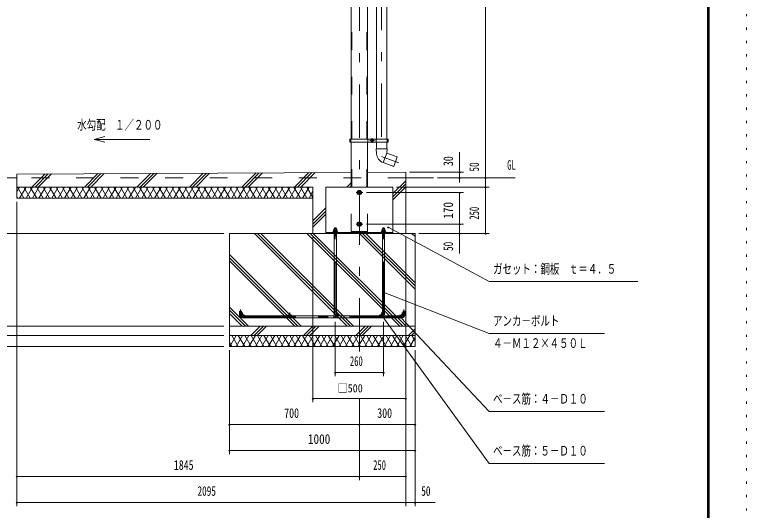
# Model space of a CAD drawing. Units: millimetres, scale not verified, with parts at other scales. Extents: x -25342 to 25343, y -10500 to 10500.
# Drawn here: x 15489 to 25343, y -3387 to 3293 of the extents above; entities that cross this region are included whole.
import ezdxf
from ezdxf.enums import TextEntityAlignment as Align

# ---------------------------------------------------------------- set-up
doc = ezdxf.new("R2010")
doc.units = ezdxf.units.MM
doc.header["$LTSCALE"] = 60
for name, pattern in [('USER2', [10, 4, -6]), ('USER3', [24, 12, -5, 2, -5]), ('USER4', [3, 0.5, -2.5])]:
    doc.linetypes.add(name, pattern=pattern)
for name, color, linetype, lineweight in [('0-6_2-02BOLD', 7, 'Continuous', 18), ('0-7_2-12HIDDEN', 3, 'USER2', 18), ('0-8_2-22CENTER', 3, 'USER3', 18), ('0-9_2-42THIN', 4, 'Continuous', 18), ('0-A_2-52DIM', 3, 'Continuous', 18), ('0-B_2-62HATCH', 2, 'Continuous', 18), ('0-C_F-F1PAPER', 5, 'Continuous', 18), ('0-D_F-E_J_ADD', 5, 'USER4', 18)]:
    doc.layers.add(name, color=color, linetype=linetype, lineweight=lineweight)
doc.styles.add('ＭＳ ゴシック', font='')
doc.styles.get('ＭＳ ゴシック').set_extended_font_data('MS Gothic')

msp = doc.modelspace()

# ---------------------------------------------------------------- linework, layer by layer
at = {"layer": '0-6_2-02BOLD'}
for p, q in [((20019.81, 1614.93), (20019.81, 6069.93)), ((20242.56, 6069.93), (20242.56, 1614.93)), ((20361.95, 6069.93), (20361.95, 1614.93)), ((20499.45, 1614.93), (20499.45, 6069.93)), ((20000.57, 1614.93), (20136.86, 1614.93)), ((20015.82, 1594.93), (20000.57, 1594.93)), ((20015.82, 1574.93), (20015.82, 1614.93)), ((20246.56, 1614.93), (20246.56, 1574.93)), ((20357.95, 1614.93), (20357.95, 1574.93)), ((20503.45, 1574.93), (20503.45, 1614.93)), ((20503.45, 1594.93), (20518.7, 1594.93)), ((20019.82, 1094.93), (20019.82, 1574.93)), ((20242.56, 1574.93), (20242.56, 969.93)), ((20358.2, 1482.66), (20503.21, 1482.66)), ((20358.2, 1482.66), (20362.6, 1418.17)), ((20361.95, 1574.93), (20361.95, 1482.66)), ((20499.45, 1482.66), (20499.45, 1574.93)), ((20452.43, 1298.45), (20499.45, 1427.66)), ((15518.69, 1094.93), (15143.69, 1094.93)), ((20019.81, 1166.42), (15518.69, 1144.93)), ((20019.81, 969.93), (20019.81, 1094.93)), ((20756.19, 1094.93), (21131.19, 1094.93)), ((19785.57, 394.43), (19826.81, 394.43)), ((19791.19, 394.43), (19791.19, 412.67)), ((20471.19, 412.67), (20441.19, 412.67)), ((20581.19, 356.18), (19681.19, 356.18)), ((19771.19, 361.93), (19771.19, 356.18)), ((19791.19, 344.93), (19791.19, -752.57)), ((19791.19, 311.18), (19821.19, 311.18)), ((19793.92, 369.43), (19793.92, 392.17)), ((19806.19, 369.43), (19798.69, 361.93)), ((19806.19, 361.93), (19813.69, 369.43)), ((19818.46, 369.43), (19818.46, 392.17)), ((19821.19, -752.57), (19821.19, 344.93)), ((19833.06, 369.43), (19833.06, 361.93)), ((20421.19, 356.18), (20421.19, 361.93)), ((20441.19, 344.93), (20441.19, -752.57)), ((20471.19, 311.18), (20441.19, 311.18)), ((20443.92, 392.17), (20443.92, 369.43)), ((20448.69, 369.43), (20456.19, 361.93)), ((20463.69, 361.93), (20456.19, 369.43)), ((20468.46, 369.43), (20468.46, 392.17)), ((20471.19, -752.57), (20471.19, 344.93)), ((20483.06, 361.93), (20483.06, 369.43)), ((18543.69, -705.07), (18543.69, -755.07)), ((18556.19, -767.57), (19706.19, -767.57)), ((20443.92, -767.57), (19818.46, -767.57)), ((20556.19, -767.57), (20706.19, -767.57)), ((19706.19, -792.57), (18556.19, -792.57)), ((19793.05, -792.57), (20469.33, -792.57)), ((20706.19, -792.57), (20556.19, -792.57)), ((20881.19, -905.07), (18381.19, -905.07)), ((18381.19, -1030.07), (20881.19, -1030.07))]:
    msp.add_line(p, q, dxfattribs=at)
for points in [[(20000.57, 1614.93), (20000.57, 1574.93), (20094.01, 1574.93)], [(20094.01, 1574.93), (20518.7, 1574.93), (20518.7, 1614.93), (20136.86, 1614.93)], [(20503.2, 1482.66), (20499.45, 1427.66), (20640.41, 1376.36), (20593.38, 1247.15), (20453.13, 1298.2)], [(15518.69, 1144.93), (15518.69, 819.93), (19506.19, 819.93)], [(20242.56, 1167.48), (20756.19, 1169.93), (20756.19, 344.93)], [(19506.19, 344.93), (19506.19, 969.93), (15518.69, 969.93)], [(19681.19, 344.93), (19681.19, 969.93), (20581.19, 969.93), (20581.19, 344.93)], [(19785.57, 394.43), (19781.65, 392.17), (19781.65, 369.43)], [(19821.19, 394.43), (19821.19, 412.67), (19791.19, 412.67), (19796.19, 417.67), (19816.19, 417.67), (19821.19, 412.67)], [(19826.81, 394.43), (19830.72, 392.17), (19830.72, 369.43)], [(20431.65, 369.43), (20431.65, 392.17), (20435.57, 394.43), (20476.81, 394.43), (20480.72, 392.17), (20480.72, 369.43)], [(20471.19, 394.43), (20471.19, 412.67), (20466.19, 417.67), (20446.19, 417.67), (20441.19, 412.67), (20441.19, 394.43)], [(19771.19, 361.93), (19841.19, 361.93), (19841.19, 356.18)], [(19833.06, 369.43), (19779.32, 369.43), (19779.32, 361.93)], [(20421.19, 361.93), (20491.19, 361.93), (20491.19, 356.18)], [(20483.06, 369.43), (20429.32, 369.43), (20429.32, 361.93)], [(18518.69, -755.07), (18518.69, -705.07), (18543.69, -705.07)], [(19778.69, -765.07), (19706.19, -765.07), (19706.19, -795.07), (19778.69, -795.07)], [(20483.69, -795.07), (20556.19, -795.07), (20556.19, -765.07), (20483.69, -765.07)], [(20718.69, -755.07), (20718.69, -705.07), (20743.69, -705.07), (20743.69, -755.07)]]:
    msp.add_lwpolyline(points, dxfattribs=at)
for points in [[(20289.76, 1602.15), (20289.76, 1587.71), (20302.26, 1580.5), (20314.76, 1587.71), (20314.76, 1602.15), (20302.26, 1609.36)], [(20143.46, 916.18), (20155.72, 894.93), (20143.46, 873.68), (20118.92, 873.68), (20106.65, 894.93), (20118.92, 916.18)], [(20143.46, 448.68), (20155.72, 469.93), (20143.46, 491.18), (20118.92, 491.18), (20106.65, 469.93), (20118.92, 448.68)], [(20881.19, -1180.07), (20881.19, 344.93), (18381.19, 344.93), (18381.19, -1180.07)]]:
    msp.add_lwpolyline(points, close=True, dxfattribs=at)
for centre, radius in [((20302.26, 1594.93), 15.62), ((20302.26, 1594.93), 12.25), ((20131.19, 894.93), 30), ((20131.19, 894.93), 20.62), ((20131.19, 469.93), 30), ((20131.19, 469.93), 20.62), ((18556.19, -755.07), 12.5), ((19194.94, -755.07), 12.5), ((19833.69, -755.07), 12.5), ((20428.69, -755.07), 12.5), ((20706.19, -755.07), 12.5)]:
    msp.add_circle(centre, radius, dxfattribs=at)
for centre, radius, start, end in [((20499.78, 1427.54), 137.5, 183.90576, 250.16731), ((19787.79, 384.97), 9.46, 49.5701, 90), ((19806.19, 359.98), 34.45, 69.13593, 110.86406), ((19824.59, 384.97), 9.46, 90, 130.42989), ((20437.78, 384.97), 9.46, 49.57011, 90), ((20456.19, 359.98), 34.45, 69.13594, 110.86407), ((20474.59, 384.97), 9.46, 90, 130.4299), ((18556.19, -755.07), 37.5, 180, 270), ((19778.69, -752.57), 42.5, 270, 0), ((19778.69, -752.57), 12.5, 270, 0), ((20483.69, -752.57), 42.5, 180, 270), ((20483.69, -752.57), 12.5, 180, 270), ((20706.19, -755.07), 37.5, 270, 0)]:
    msp.add_arc(centre, radius, start, end, dxfattribs=at)
at = {"layer": '0-7_2-12HIDDEN'}
for p, q in [((20030.31, 1614.93), (20030.31, 6069.93)), ((20232.06, 1614.93), (20232.06, 6069.93)), ((20030.32, 969.93), (20030.32, 1574.93)), ((20232.06, 969.93), (20232.06, 1574.93)), ((20756.19, 1094.93), (15518.69, 1094.93)), ((20019.81, 369.93), (20019.81, 969.93))]:
    msp.add_line(p, q, dxfattribs=at)
msp.add_lwpolyline([(20019.81, 369.93), (20242.56, 369.93), (20242.56, 969.93)], dxfattribs=at)
at = {"layer": '0-8_2-22CENTER'}
for p, q in [((20131.19, 6672.43), (20131.19, -1305.07)), ((20271.01, 1594.93), (20333.51, 1594.93)), ((20302.26, 1563.68), (20302.26, 1626.18)), ((20086.19, 894.93), (20176.19, 894.93)), ((19806.19, -752.57), (19806.19, 447.67)), ((20176.19, 469.93), (20086.19, 469.93)), ((20456.19, -752.57), (20456.19, 447.67)), ((18531.19, -755.07), (18531.19, -680.07)), ((20731.19, -755.07), (20731.19, -680.07)), ((18523.69, -755.07), (18588.69, -755.07)), ((18556.19, -722.57), (18556.19, -787.57)), ((18556.19, -780.07), (20706.19, -780.07)), ((19162.44, -755.07), (19227.44, -755.07)), ((19194.94, -722.57), (19194.94, -787.57)), ((19801.19, -755.07), (19866.19, -755.07)), ((19833.69, -787.57), (19833.69, -722.57)), ((20461.19, -755.07), (20396.19, -755.07)), ((20428.69, -787.57), (20428.69, -722.57)), ((20738.69, -755.07), (20673.69, -755.07)), ((20706.19, -787.57), (20706.19, -722.57))]:
    msp.add_line(p, q, dxfattribs=at)
msp.add_lwpolyline([(20430.7, 6684.84), (20430.7, 1379.52), (20663.88, 1294.65)], dxfattribs=at)
for centre, radius, start, end in [((18556.19, -755.07), 25, 180, 270), ((19778.69, -752.57), 27.5, 270, 0), ((20483.69, -752.57), 27.5, 180, 270), ((20706.19, -755.07), 25, 270, 0)]:
    msp.add_arc(centre, radius, start, end, dxfattribs=at)
at = {"layer": '0-9_2-42THIN'}
for p, q in [((19794.94, 394.43), (19794.94, 416.41)), ((19817.44, 416.41), (19817.44, 394.43)), ((20444.94, 416.41), (20444.94, 394.43)), ((20467.44, 394.43), (20467.44, 416.41))]:
    msp.add_line(p, q, dxfattribs=at)
for points in [[(19791.19, 304.69), (19794.94, 311.18), (19794.94, 344.93)], [(19817.44, 344.93), (19817.44, 311.18), (19821.19, 304.69)], [(20441.19, 304.69), (20444.94, 311.18), (20444.94, 344.93)], [(20467.44, 344.93), (20467.44, 311.18), (20471.19, 304.69)]]:
    msp.add_lwpolyline(points, dxfattribs=at)
at = {"layer": '0-A_2-52DIM'}
for p, q in [((21831.19, 344.93), (21831.19, 6652.53)), ((16559.46, 1611.23), (17309.46, 1611.23)), ((21481.19, 1032.16), (21481.19, 1439.93)), ((20806.19, 1169.93), (21531.19, 1169.93)), ((21181.19, 1094.93), (22231.19, 1094.93)), ((21491.19, 1169.93), (21471.19, 1169.93)), ((21491.19, 1094.93), (21471.19, 1094.93)), ((21841.19, 1094.93), (21821.19, 1094.93)), ((20226.19, 894.93), (21531.19, 894.93)), ((21881.19, 969.93), (20631.19, 969.93)), ((21491.19, 894.93), (21471.19, 894.93)), ((21481.19, 894.93), (21481.19, 74.93)), ((21841.19, 969.93), (21821.19, 969.93)), ((15518.69, 769.93), (15518.69, -3330.07)), ((21531.19, 469.93), (20226.19, 469.93)), ((20529.23, 428.62), (20509.23, 428.62)), ((21491.19, 469.93), (21471.19, 469.93)), ((14043.69, 344.93), (18306.19, 344.93)), ((21881.19, 344.93), (20931.19, 344.93)), ((21491.19, 344.93), (21471.19, 344.93)), ((21841.19, 344.93), (21821.19, 344.93)), ((19506.19, -1930.07), (19506.19, 294.93)), ((20756.19, 294.93), (20756.19, -3330.07)), ((20473.88, -451.73), (20453.88, -451.73)), ((20442.32, -761.97), (20422.32, -761.97)), ((20698.46, -786.39), (20678.46, -786.39)), ((19806.19, -1580.07), (19806.19, -845.07)), ((20456.19, -845.07), (20456.19, -1580.07)), ((18306.19, -905.07), (14393.69, -905.07)), ((14393.69, -1030.07), (18306.19, -1030.07)), ((13693.69, -1180.07), (18306.19, -1180.07)), ((18381.19, -1230.07), (18381.19, -2630.07)), ((20881.19, -3330.07), (20881.19, -1230.07)), ((19816.19, -1530.07), (19796.19, -1530.07)), ((20456.19, -1530.07), (19806.19, -1530.07)), ((20466.19, -1530.07), (20446.19, -1530.07)), ((19516.19, -1880.07), (19496.19, -1880.07)), ((20756.19, -1880.07), (19506.19, -1880.07)), ((20131.19, -1880.07), (20131.19, -2980.07)), ((20766.19, -1880.07), (20746.19, -1880.07)), ((18391.19, -2230.07), (18371.19, -2230.07)), ((20881.19, -2230.07), (18381.19, -2230.07)), ((20141.19, -2230.07), (20121.19, -2230.07)), ((20891.19, -2230.07), (20871.19, -2230.07)), ((18391.19, -2580.07), (18371.19, -2580.07)), ((18381.19, -2580.07), (20881.19, -2580.07)), ((20891.19, -2580.07), (20871.19, -2580.07)), ((15528.69, -2930.07), (15508.69, -2930.07)), ((20756.19, -2930.07), (15518.69, -2930.07)), ((20141.19, -2930.07), (20121.19, -2930.07)), ((20766.19, -2930.07), (20746.19, -2930.07)), ((15528.69, -3280.07), (15508.69, -3280.07)), ((15518.69, -3280.07), (21151.19, -3280.07)), ((20766.19, -3280.07), (20746.19, -3280.07)), ((20891.19, -3280.07), (20871.19, -3280.07))]:
    msp.add_line(p, q, dxfattribs=at)
for points in [[(16704.35, 1572.41), (16559.46, 1611.23), (16704.35, 1650.05)], [(20519.23, 428.62), (21881.19, -305.07), (23881.19, -305.07)], [(23431.19, -1005.07), (21881.19, -1005.07), (20463.88, -451.73)], [(23431.19, -2755.07), (21881.19, -2755.07), (20432.32, -761.97)], [(20688.46, -786.39), (21881.19, -2055.07), (23431.19, -2055.07)]]:
    msp.add_lwpolyline(points, dxfattribs=at)
for centre in [(21481.19, 1169.93), (21481.19, 1094.93), (21831.19, 1094.93), (21481.19, 894.93), (21831.19, 969.93), (20519.23, 428.62), (21481.19, 469.93), (21481.19, 344.93), (21831.19, 344.93), (20463.88, -451.73), (20432.32, -761.97), (20688.46, -786.39), (19806.19, -1530.07), (20456.19, -1530.07), (19506.19, -1880.07), (20756.19, -1880.07), (18381.19, -2230.07), (20131.19, -2230.07), (20881.19, -2230.07), (18381.19, -2580.07), (20881.19, -2580.07), (15518.69, -2930.07), (20131.19, -2930.07), (20756.19, -2930.07), (15518.69, -3280.07), (20756.19, -3280.07), (20881.19, -3280.07)]:
    msp.add_arc(centre, 10, 180, 0, dxfattribs=at)
at = {"layer": '0-B_2-62HATCH'}
for p, q in [((15721.12, 969.93), (15897.93, 1146.74)), ((15940.56, 1146.94), (15763.55, 969.93)), ((15805.97, 969.93), (15983.19, 1147.15)), ((16428.23, 969.93), (16608.43, 1150.13)), ((16651.06, 1150.34), (16470.65, 969.93)), ((16513.08, 969.93), (16693.69, 1150.54)), ((17135.34, 969.93), (17318.93, 1153.52)), ((17361.56, 1153.73), (17177.76, 969.93)), ((17220.19, 969.93), (17404.19, 1153.93)), ((18029.43, 1156.91), (17842.44, 969.93)), ((17884.87, 969.93), (18072.05, 1157.12)), ((17927.29, 969.93), (18114.69, 1157.32)), ((18739.93, 1160.31), (18549.55, 969.93)), ((18591.98, 969.93), (18782.55, 1160.51)), ((18634.4, 969.93), (18825.18, 1160.71)), ((19256.66, 969.93), (19450.43, 1163.7)), ((19299.08, 969.93), (19493.05, 1163.9)), ((19535.68, 1164.1), (19341.51, 969.93)), ((20242.56, 1163.88), (20246.18, 1167.5)), ((20019.81, 1025.98), (19963.76, 969.93)), ((20581.19, 880.25), (20756.19, 1055.25)), ((20756.19, 1012.82), (20581.19, 837.83)), ((15518.69, 905.85), (15555.69, 969.93)), ((15526.82, 969.93), (15613.42, 819.93)), ((15642.29, 969.93), (15555.69, 819.93)), ((15613.42, 969.93), (15700.02, 819.93)), ((15642.29, 819.93), (15728.89, 969.93)), ((15786.63, 819.93), (15700.02, 969.93)), ((15728.89, 819.93), (15815.49, 969.93)), ((15786.63, 969.93), (15873.23, 819.93)), ((15902.1, 969.93), (15815.49, 819.93)), ((15959.83, 819.93), (15873.23, 969.93)), ((15902.1, 819.93), (15988.7, 969.93)), ((15959.83, 969.93), (16046.44, 819.93)), ((16075.3, 969.93), (15988.7, 819.93)), ((16133.03, 819.93), (16046.44, 969.93)), ((16075.3, 819.93), (16161.9, 969.93)), ((16133.03, 969.93), (16219.64, 819.93)), ((16248.5, 969.93), (16161.91, 819.93)), ((16306.24, 819.93), (16219.64, 969.93)), ((16248.5, 819.93), (16335.11, 969.93)), ((16306.24, 969.93), (16392.84, 819.93)), ((16421.71, 969.93), (16335.11, 819.93)), ((16479.45, 819.93), (16392.84, 969.93)), ((16421.71, 819.93), (16508.31, 969.93)), ((16479.45, 969.93), (16566.05, 819.93)), ((16594.91, 969.93), (16508.31, 819.93)), ((16652.65, 819.93), (16566.05, 969.93)), ((16594.92, 819.93), (16681.52, 969.93)), ((16652.65, 969.93), (16739.25, 819.93)), ((16768.12, 969.93), (16681.52, 819.93)), ((16825.86, 819.93), (16739.25, 969.93)), ((16768.12, 819.93), (16854.72, 969.93)), ((16825.86, 969.93), (16912.46, 819.93)), ((16941.33, 969.93), (16854.72, 819.93)), ((16999.06, 819.93), (16912.46, 969.93)), ((16941.33, 819.93), (17027.93, 969.93)), ((16999.06, 969.93), (17085.66, 819.93)), ((17114.53, 969.93), (17027.93, 819.93)), ((17172.27, 819.93), (17085.66, 969.93)), ((17114.53, 819.93), (17201.13, 969.93)), ((17172.27, 969.93), (17258.87, 819.93)), ((17287.74, 969.93), (17201.13, 819.93)), ((17345.47, 819.93), (17258.87, 969.93)), ((17287.74, 819.93), (17374.34, 969.93)), ((17345.47, 969.93), (17432.08, 819.93)), ((17460.94, 969.93), (17374.34, 819.93)), ((17518.68, 819.93), (17432.08, 969.93)), ((17460.94, 819.93), (17547.55, 969.93)), ((17518.68, 969.93), (17605.28, 819.93)), ((17634.15, 969.93), (17547.55, 819.93)), ((17691.88, 819.93), (17605.28, 969.93)), ((17634.15, 819.93), (17720.75, 969.93)), ((17691.88, 969.93), (17778.48, 819.93)), ((17807.35, 969.93), (17720.75, 819.93)), ((17865.09, 819.93), (17778.48, 969.93)), ((17807.35, 819.93), (17893.95, 969.93)), ((17865.09, 969.93), (17951.69, 819.93)), ((17980.56, 969.93), (17893.95, 819.93)), ((18038.29, 819.93), (17951.69, 969.93)), ((17980.56, 819.93), (18067.16, 969.93)), ((18038.3, 969.93), (18124.9, 819.93)), ((18153.76, 969.93), (18067.16, 819.93)), ((18211.5, 819.93), (18124.9, 969.93)), ((18153.76, 819.93), (18240.37, 969.93)), ((18211.5, 969.93), (18298.1, 819.93)), ((18326.97, 969.93), (18240.36, 819.93)), ((18384.7, 819.93), (18298.1, 969.93)), ((18326.97, 819.93), (18413.57, 969.93)), ((18384.7, 969.93), (18471.31, 819.93)), ((18500.17, 969.93), (18413.57, 819.93)), ((18557.91, 819.93), (18471.31, 969.93)), ((18500.17, 819.93), (18586.78, 969.93)), ((18557.91, 969.93), (18644.51, 819.93)), ((18673.38, 969.93), (18586.78, 819.93)), ((18731.11, 819.93), (18644.51, 969.93)), ((18673.38, 819.93), (18759.98, 969.93)), ((18731.11, 969.93), (18817.72, 819.93)), ((18846.58, 969.93), (18759.98, 819.93)), ((18904.32, 819.93), (18817.72, 969.93)), ((18846.58, 819.93), (18933.19, 969.93)), ((18904.32, 969.93), (18990.92, 819.93)), ((19019.79, 969.93), (18933.19, 819.93)), ((19077.53, 819.93), (18990.92, 969.93)), ((19019.79, 819.93), (19106.39, 969.93)), ((19077.53, 969.93), (19164.12, 819.93)), ((19193, 969.93), (19106.39, 819.93)), ((19250.73, 819.93), (19164.13, 969.93)), ((19193, 819.93), (19279.59, 969.93)), ((19337.33, 819.93), (19250.73, 969.93)), ((19366.2, 969.93), (19279.59, 819.93)), ((19337.33, 969.93), (19423.94, 819.93)), ((19452.8, 969.93), (19366.2, 819.93)), ((19506.19, 827.47), (19423.94, 969.93)), ((19452.8, 819.93), (19506.19, 912.4)), ((20006.19, 969.93), (20019.81, 983.56)), ((20581.19, 795.4), (20756.19, 970.4)), ((15526.82, 819.93), (15518.69, 834.01)), ((19681.19, 687.36), (19506.19, 512.36)), ((19506.19, 469.93), (19681.19, 644.93)), ((19681.19, 602.5), (19506.19, 427.5)), ((19967.44, -905.07), (18717.44, 344.93)), ((18759.87, 344.93), (20009.87, -905.07)), ((20052.3, -905.07), (18802.3, 344.93)), ((19424.55, 344.93), (20674.55, -905.07)), ((20716.97, -905.07), (19466.98, 344.93)), ((19509.4, 344.93), (20759.4, -905.07)), ((20881.19, -404.6), (20131.65, 344.93)), ((20174.08, 344.93), (20881.19, -362.17)), ((20881.19, -319.75), (20216.51, 344.93)), ((20752.98, 344.93), (20756.19, 348.14)), ((20838.76, 344.93), (20881.19, 302.51)), ((18381.19, 58.93), (19345.19, -905.07)), ((19302.76, -905.07), (18381.19, 16.5)), ((18381.19, -25.92), (19260.34, -905.07)), ((18638.08, -905.07), (18381.19, -648.18)), ((18381.19, -690.6), (18595.66, -905.07)), ((18553.23, -905.07), (18381.19, -733.03)), ((18670.87, -1030.07), (18795.87, -905.07)), ((18838.29, -905.07), (18713.29, -1030.07)), ((18755.72, -1030.07), (18880.72, -905.07)), ((19377.98, -1030.07), (19502.97, -905.07)), ((19545.4, -905.07), (19420.4, -1030.07)), ((19462.83, -1030.07), (19587.83, -905.07)), ((20210.08, -905.07), (20085.08, -1030.07)), ((20127.51, -1030.07), (20252.51, -905.07)), ((20169.94, -1030.07), (20294.93, -905.07)), ((20792.19, -1030.07), (20881.19, -941.07)), ((20881.19, -983.5), (20834.61, -1030.07)), ((18384.7, -1030.07), (18381.19, -1036.15)), ((18384.7, -1180.07), (18471.31, -1030.07)), ((18500.17, -1180.07), (18413.57, -1030.07)), ((18557.91, -1030.07), (18471.31, -1180.07)), ((18500.17, -1030.07), (18586.78, -1180.07)), ((18557.91, -1180.07), (18644.51, -1030.07)), ((18673.38, -1180.07), (18586.78, -1030.07)), ((18731.11, -1030.07), (18644.51, -1180.07)), ((18759.98, -1180.07), (18673.38, -1030.07)), ((18817.72, -1030.07), (18731.11, -1180.07)), ((18846.58, -1180.07), (18759.98, -1030.07)), ((18904.32, -1030.07), (18817.72, -1180.07)), ((18846.58, -1030.07), (18933.19, -1180.07)), ((18904.32, -1180.07), (18990.92, -1030.07)), ((19019.79, -1180.07), (18933.19, -1030.07)), ((19077.52, -1030.07), (18990.92, -1180.07)), ((19019.79, -1030.07), (19106.39, -1180.07)), ((19077.52, -1180.07), (19164.12, -1030.07)), ((19193, -1180.07), (19106.39, -1030.07)), ((19250.73, -1030.07), (19164.12, -1180.07)), ((19193, -1030.07), (19279.6, -1180.07)), ((19250.73, -1180.07), (19337.33, -1030.07)), ((19366.2, -1180.07), (19279.6, -1030.07)), ((19423.94, -1030.07), (19337.33, -1180.07)), ((19366.2, -1030.07), (19452.8, -1180.07)), ((19423.94, -1180.07), (19510.54, -1030.07)), ((19539.4, -1180.07), (19452.8, -1030.07)), ((19597.14, -1030.07), (19510.54, -1180.07)), ((19539.4, -1030.07), (19626.01, -1180.07)), ((19597.14, -1180.07), (19683.74, -1030.07)), ((19712.61, -1180.07), (19626.01, -1030.07)), ((19770.34, -1030.07), (19683.74, -1180.07)), ((19712.61, -1030.07), (19799.22, -1180.07)), ((19770.34, -1180.07), (19856.95, -1030.07)), ((19885.81, -1180.07), (19799.21, -1030.07)), ((19943.55, -1030.07), (19856.95, -1180.07)), ((19885.81, -1030.07), (19972.42, -1180.07)), ((19943.55, -1180.07), (20030.15, -1030.07)), ((20059.02, -1180.07), (19972.42, -1030.07)), ((20116.75, -1030.07), (20030.15, -1180.07)), ((20059.02, -1030.07), (20145.62, -1180.07)), ((20116.75, -1180.07), (20203.36, -1030.07)), ((20232.22, -1180.07), (20145.62, -1030.07)), ((20289.96, -1030.07), (20203.36, -1180.07)), ((20232.22, -1030.07), (20318.83, -1180.07)), ((20289.96, -1180.07), (20376.56, -1030.07)), ((20405.43, -1180.07), (20318.83, -1030.07)), ((20463.16, -1030.07), (20376.56, -1180.07)), ((20405.43, -1030.07), (20492.03, -1180.07)), ((20463.16, -1180.07), (20549.77, -1030.07)), ((20578.64, -1180.07), (20492.03, -1030.07)), ((20636.37, -1030.07), (20549.77, -1180.07)), ((20578.64, -1030.07), (20665.24, -1180.07)), ((20636.37, -1180.07), (20722.97, -1030.07)), ((20751.84, -1180.07), (20665.24, -1030.07)), ((20809.57, -1030.07), (20722.97, -1180.07)), ((20751.84, -1030.07), (20838.44, -1180.07)), ((20809.57, -1180.07), (20881.19, -1056.03)), ((20838.44, -1030.07), (20881.19, -1104.11)), ((20881.19, -1025.92), (20877.04, -1030.07)), ((18381.19, -1123.99), (18413.57, -1180.07))]:
    msp.add_line(p, q, dxfattribs=at)
at = {"layer": '0-C_F-F1PAPER'}
for points in [[(24842.6, -10000), (-3857.4, -10000), (-3857.4, 10100), (24842.6, 10100)], [(24840.1, -9997.5), (24840.1, 10097.5), (-3854.9, 10097.5), (-3854.9, -9997.5)], [(24837.6, -9995), (24837.6, 10095), (-3852.4, 10095), (-3852.4, -9995)], [(24835.1, -9992.5), (-3849.9, -9992.5), (-3849.9, 10092.5), (24835.1, 10092.5)], [(24832.6, -9990), (24832.6, 10090), (-3847.4, 10090), (-3847.4, -9990)], [(24830.1, -9987.5), (-3844.9, -9987.5), (-3844.9, 10087.5), (24830.1, 10087.5)], [(24827.6, -9985), (24827.6, 10085), (-3842.4, 10085), (-3842.4, -9985)], [(24825.1, -9982.5), (-3839.9, -9982.5), (-3839.9, 10082.5), (24825.1, 10082.5)], [(24822.6, -9980), (-3837.4, -9980), (-3837.4, 10080), (24822.6, 10080)], [(24820.1, -9977.5), (-3834.9, -9977.5), (-3834.9, 10077.5), (24820.1, 10077.5)], [(24817.6, -9975), (24817.6, 10075), (-3832.4, 10075), (-3832.4, -9975)]]:
    msp.add_lwpolyline(points, close=True, dxfattribs=at)
at = {"layer": '0-D_F-E_J_ADD'}
msp.add_lwpolyline([(25342.6, -10500), (-4357.4, -10500), (-4357.4, 10500), (25342.6, 10500)], close=True, dxfattribs=at)

# ---------------------------------------------------------------- texts
at = {"layer": '0-A_2-52DIM', "color": 7, "style": 'ＭＳ ゴシック'}
for s, height, width, p in [('水勾配\u3000１／２００', 130.2, 0.7, (16330.99, 1703.99)), ('GL', 130.2, 0.65, (22121.19, 1162.7)), ('ガセット：鋼板\u3000ｔ＝４．５', 130.2, 0.7, (21931.19, -237.3)), ('アンカ－ボルト', 130.2, 0.7, (21931.19, -937.3)), ('４－Ｍ１２×４５０Ｌ', 130.2, 0.7, (21931.19, -1237.31)), ('260', 130.2, 0.65, (20003.91, -1480.07)), ('□500', 110.7, 0.9, (19837.44, -1830.07)), ('ベ－ス筋：４－Ｄ１０', 130.2, 0.7, (21931.19, -1987.3)), ('700', 130.2, 0.75, (19119.18, -2180.07)), ('300', 130.2, 0.75, (20372.09, -2180.07)), ('1000', 130.2, 0.85, (19438.39, -2530.07)), ('ベ－ス筋：５－Ｄ１０', 130.2, 0.7, (21931.19, -2687.3)), ('1845', 130.2, 0.75, (17632.71, -2880.07)), ('250', 130.2, 0.65, (20316.86, -2880.07)), ('2095', 130.2, 0.7, (17951.43, -3230.07)), ('50', 130.2, 0.7, (20964.47, -3230.07))]:
    msp.add_text(s, height=height, dxfattribs=dict(at, width=width)).set_placement(p, align=Align.BOTTOM_LEFT)
for s, width, p in [('30', 0.75, (21431.19, 1251.62)), ('50', 0.7, (21781.19, 1178.21)), ('170', 0.85, (21431.19, 542.94)), ('250', 0.65, (21781.19, 530.6)), ('50', 0.7, (21431.19, 108.21))]:
    msp.add_text(s, height=130.2, rotation=90, dxfattribs=dict(at, width=width)).set_placement(p, align=Align.BOTTOM_LEFT)

doc.saveas('drawing.dxf')
